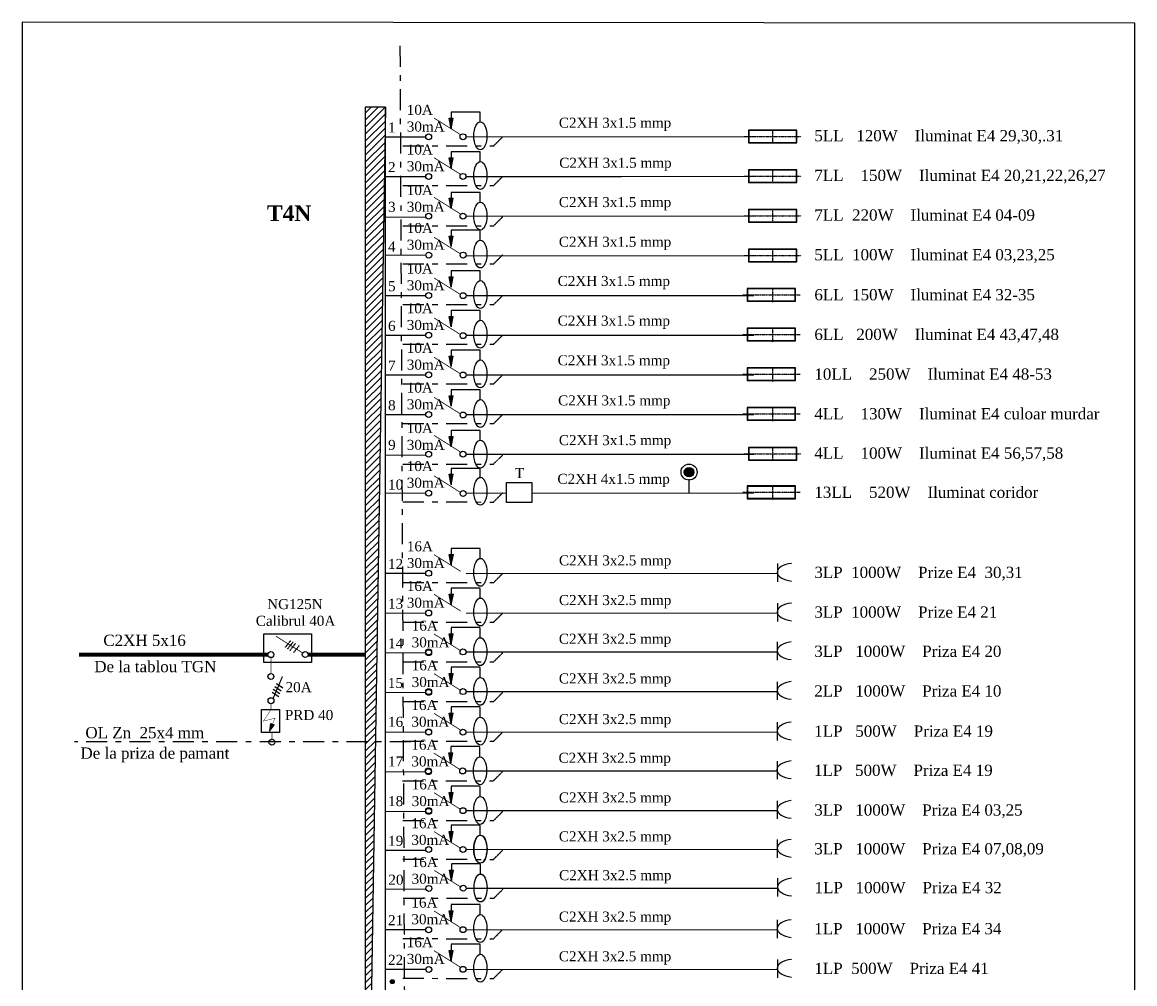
# Model space of a CAD drawing. Header units: inches. Extents: x -369701 to 85886, y 28217 to 66726.
# Drawn here: x 32363 to 46379, y 37118 to 49235 of the extents above; entities that cross this region are included whole.
import ezdxf

# ---------------------------------------------------------------- set-up
doc = ezdxf.new("R2010")
doc.units = ezdxf.units.IN
doc.header["$MEASUREMENT"] = 0
for name, pattern in [('DASHDOTX2', [50.8, 25.4, -12.7, 0, -12.7]), ('DOUBLE_DASHED', [1.093611, 0.529167, -0.211667, 0.141111, -0.211667]), ('VERDECKT2_S2', [0.135, 0.1, -0.035])]:
    doc.linetypes.add(name, pattern=pattern)
doc.layers.add('Circuite', color=7, linetype='Continuous', lineweight=25)
for name, color, linetype in [('circuite din UPS', 5, 'Continuous'), ('circuite iluminat normal', 7, 'Continuous'), ('ELECTRICAL', 7, 'Continuous')]:
    doc.layers.add(name, color=color, linetype=linetype)
doc.styles.get("Standard").update_dxf_attribs({"font": 'arial.ttf'})

msp = doc.modelspace()

# ---------------------------------------------------------------- hatches: boundary and pattern name
at = {"layer": 'Circuite'}
h = msp.add_hatch(dxfattribs=at)
h.set_pattern_fill('ANSI31', color=256, scale=500, style=0)
h.set_pattern_definition([(45, (-1698837.63, -1007902.38), (-44.1941738, 44.1941738), [])])
h.paths.add_polyline_path([(36685, 40165), (36814, 40165), (36941, 48165), (36685, 48165)])
h.paths.add_polyline_path([(36814, 40165), (36685, 40165), (36685, 32071)])
at = {"layer": 'Circuite', "linetype": 'Continuous'}
h = msp.add_hatch(color=256, dxfattribs=at)
h.paths.add_polyline_path([(37768, 47897), (37768, 48027), (37742, 48027)])
h.paths.add_polyline_path([(37794, 48027), (37768, 48027), (37768, 47897)])
h = msp.add_hatch(color=256, dxfattribs=at)
h.paths.add_polyline_path([(37768, 47897), (37768, 48027), (37742, 48027)])
h.paths.add_polyline_path([(37794, 48027), (37768, 48027), (37768, 47897)])
h = msp.add_hatch(color=256, dxfattribs=at)
h.paths.add_polyline_path([(37768, 47397), (37768, 47527), (37742, 47527)])
h.paths.add_polyline_path([(37794, 47527), (37768, 47527), (37768, 47397)])
h = msp.add_hatch(color=256, dxfattribs=at)
h.paths.add_polyline_path([(37768, 47397), (37768, 47527), (37742, 47527)])
h.paths.add_polyline_path([(37794, 47527), (37768, 47527), (37768, 47397)])
h = msp.add_hatch(color=256, dxfattribs=at)
h.paths.add_polyline_path([(37768, 46886), (37768, 47016), (37742, 47016)])
h.paths.add_polyline_path([(37794, 47016), (37768, 47016), (37768, 46886)])
h = msp.add_hatch(color=256, dxfattribs=at)
h.paths.add_polyline_path([(37768, 46886), (37768, 47016), (37742, 47016)])
h.paths.add_polyline_path([(37794, 47016), (37768, 47016), (37768, 46886)])
h = msp.add_hatch(color=256, dxfattribs=at)
h.paths.add_polyline_path([(37768, 46408), (37768, 46538), (37742, 46538)])
h.paths.add_polyline_path([(37794, 46538), (37768, 46538), (37768, 46408)])
h = msp.add_hatch(color=256, dxfattribs=at)
h.paths.add_polyline_path([(37768, 46408), (37768, 46538), (37742, 46538)])
h.paths.add_polyline_path([(37794, 46538), (37768, 46538), (37768, 46408)])
h = msp.add_hatch(color=256, dxfattribs=at)
h.paths.add_polyline_path([(37768, 45897), (37768, 46027), (37742, 46027)])
h.paths.add_polyline_path([(37794, 46027), (37768, 46027), (37768, 45897)])
h = msp.add_hatch(color=256, dxfattribs=at)
h.paths.add_polyline_path([(37768, 45897), (37768, 46027), (37742, 46027)])
h.paths.add_polyline_path([(37794, 46027), (37768, 46027), (37768, 45897)])
h = msp.add_hatch(color=256, dxfattribs=at)
h.paths.add_polyline_path([(37768, 45397), (37768, 45527), (37742, 45527)])
h.paths.add_polyline_path([(37794, 45527), (37768, 45527), (37768, 45397)])
h = msp.add_hatch(color=256, dxfattribs=at)
h.paths.add_polyline_path([(37768, 45397), (37768, 45527), (37742, 45527)])
h.paths.add_polyline_path([(37794, 45527), (37768, 45527), (37768, 45397)])
h = msp.add_hatch(color=256, dxfattribs=at)
h.paths.add_polyline_path([(37768, 44897), (37768, 45027), (37742, 45027)])
h.paths.add_polyline_path([(37794, 45027), (37768, 45027), (37768, 44897)])
h = msp.add_hatch(color=256, dxfattribs=at)
h.paths.add_polyline_path([(37768, 44897), (37768, 45027), (37742, 45027)])
h.paths.add_polyline_path([(37794, 45027), (37768, 45027), (37768, 44897)])
h = msp.add_hatch(color=256, dxfattribs=at)
h.paths.add_polyline_path([(37768, 44397), (37768, 44527), (37742, 44527)])
h.paths.add_polyline_path([(37794, 44527), (37768, 44527), (37768, 44397)])
h = msp.add_hatch(color=256, dxfattribs=at)
h.paths.add_polyline_path([(37768, 44397), (37768, 44527), (37742, 44527)])
h.paths.add_polyline_path([(37794, 44527), (37768, 44527), (37768, 44397)])
h = msp.add_hatch(color=256, dxfattribs=at)
h.paths.add_polyline_path([(37768, 43886), (37768, 44016), (37742, 44016)])
h.paths.add_polyline_path([(37794, 44016), (37768, 44016), (37768, 43886)])
h = msp.add_hatch(color=256, dxfattribs=at)
h.paths.add_polyline_path([(37768, 43886), (37768, 44016), (37742, 44016)])
h.paths.add_polyline_path([(37794, 44016), (37768, 44016), (37768, 43886)])
at = {"layer": 'Circuite'}
msp.add_hatch(color=256, dxfattribs=at).paths.add_polyline_path([(40824, 43566, 1), (40704, 43566, 1)])
at = {"layer": 'Circuite', "linetype": 'Continuous'}
h = msp.add_hatch(color=256, dxfattribs=at)
h.paths.add_polyline_path([(37768, 43408), (37768, 43538), (37742, 43538)])
h.paths.add_polyline_path([(37794, 43538), (37768, 43538), (37768, 43408)])
h = msp.add_hatch(color=256, dxfattribs=at)
h.paths.add_polyline_path([(37768, 43408), (37768, 43538), (37742, 43538)])
h.paths.add_polyline_path([(37794, 43538), (37768, 43538), (37768, 43408)])
h = msp.add_hatch(color=256, dxfattribs=at)
h.paths.add_polyline_path([(37769, 42397), (37769, 42527), (37742, 42527)])
h.paths.add_polyline_path([(37795, 42527), (37769, 42527), (37769, 42397)])
h = msp.add_hatch(color=256, dxfattribs=at)
h.paths.add_polyline_path([(37769, 42397), (37769, 42527), (37742, 42527)])
h.paths.add_polyline_path([(37795, 42527), (37769, 42527), (37769, 42397)])
h = msp.add_hatch(color=256, dxfattribs=at)
h.paths.add_polyline_path([(37769, 41897), (37769, 42027), (37742, 42027)])
h.paths.add_polyline_path([(37795, 42027), (37769, 42027), (37769, 41897)])
h = msp.add_hatch(color=256, dxfattribs=at)
h.paths.add_polyline_path([(37769, 41897), (37769, 42027), (37742, 42027)])
h.paths.add_polyline_path([(37795, 42027), (37769, 42027), (37769, 41897)])
h = msp.add_hatch(color=256, dxfattribs=at)
h.paths.add_polyline_path([(37768, 41397), (37768, 41527), (37741, 41527)])
h.paths.add_polyline_path([(37794, 41527), (37768, 41527), (37768, 41397)])
h = msp.add_hatch(color=256, dxfattribs=at)
h.paths.add_polyline_path([(37768, 40897), (37768, 41027), (37741, 41027)])
h.paths.add_polyline_path([(37794, 41027), (37768, 41027), (37768, 40897)])
h = msp.add_hatch(color=256, dxfattribs=at)
h.paths.add_polyline_path([(37768, 40397), (37768, 40527), (37742, 40527)])
h.paths.add_polyline_path([(37794, 40527), (37768, 40527), (37768, 40397)])
h = msp.add_hatch(color=256, dxfattribs=at)
h.paths.add_polyline_path([(35516, 40390), (35497, 40397), (35481, 40307)])
h.paths.add_polyline_path([(35536, 40381), (35516, 40390), (35481, 40307), (35481, 40303)])
h = msp.add_hatch(color=256, dxfattribs=at)
h.paths.add_polyline_path([(37764, 39897), (37764, 40027), (37738, 40027)])
h.paths.add_polyline_path([(37790, 40027), (37764, 40027), (37764, 39897)])
h = msp.add_hatch(color=256, dxfattribs=at)
h.paths.add_polyline_path([(37768, 39397), (37768, 39527), (37741, 39527)])
h.paths.add_polyline_path([(37794, 39527), (37768, 39527), (37768, 39397)])
h = msp.add_hatch(color=256, dxfattribs=at)
h.paths.add_polyline_path([(37768, 38908), (37768, 39038), (37741, 39038)])
h.paths.add_polyline_path([(37794, 39038), (37768, 39038), (37768, 38908)])
h = msp.add_hatch(color=256, dxfattribs=at)
h.paths.add_polyline_path([(37771, 38419), (37771, 38548), (37745, 38548)])
h.paths.add_polyline_path([(37797, 38548), (37771, 38548), (37771, 38419)])
h = msp.add_hatch(color=256, dxfattribs=at)
h.paths.add_polyline_path([(37768, 37908), (37768, 38038), (37742, 38038)])
h.paths.add_polyline_path([(37794, 38038), (37768, 38038), (37768, 37908)])
h = msp.add_hatch(color=256, dxfattribs=at)
h.paths.add_polyline_path([(37768, 37408), (37768, 37538), (37742, 37538)])
h.paths.add_polyline_path([(37794, 37538), (37768, 37538), (37768, 37408)])
h = msp.add_hatch(color=256, dxfattribs=at)
h.paths.add_polyline_path([(37768, 37408), (37768, 37538), (37742, 37538)])
h.paths.add_polyline_path([(37794, 37538), (37768, 37538), (37768, 37408)])
at = {"layer": 'circuite iluminat normal'}
h = msp.add_hatch(color=256, dxfattribs=at)
h.paths.add_polyline_path([(37016, 37122, 0.528515), (37048, 37147), (37022, 37135)])
h.paths.add_polyline_path([(37016, 37122), (37022, 37135), (37006, 37128, 0.127588)])
h.paths.add_polyline_path([(37006, 37128), (37048, 37147, 0.086363), (37046, 37155, 0.099878), (37041, 37163), (36999, 37145, 0.099878), (37001, 37135, 0.086363)])
h.paths.add_polyline_path([(36999, 37145), (37041, 37163, 0.664213)])
h = msp.add_hatch(color=256, dxfattribs=at)
h.paths.add_polyline_path([(37018, 37122, 0.528515), (37050, 37147), (37023, 37135)])
h.paths.add_polyline_path([(37018, 37122), (37023, 37135), (37008, 37128, 0.127588)])
h.paths.add_polyline_path([(37008, 37128), (37050, 37147, 0.086363), (37048, 37155, 0.099878), (37043, 37163), (37001, 37145, 0.099878), (37003, 37135, 0.086363)])
h.paths.add_polyline_path([(37001, 37145), (37043, 37163, 0.664213)])

# ---------------------------------------------------------------- linework, layer by layer
at = {"color": 1, "linetype": 'DASHDOTX2', "ltscale": 0.05}
for p, q in [((41455, 47795), (42178, 47795)), ((41817, 47883), (41817, 47706)), ((41817, 47383), (41817, 47206)), ((41455, 47295), (42178, 47295)), ((41817, 46883), (41817, 46706)), ((41455, 46795), (42178, 46795)), ((41455, 46295), (42178, 46295)), ((41817, 46383), (41817, 46206)), ((41817, 45879), (41817, 45702)), ((41440, 45801), (42163, 45801)), ((41440, 45301), (42163, 45301)), ((41817, 45379), (41817, 45202)), ((41817, 44879), (41817, 44702)), ((41440, 44801), (42163, 44801)), ((41440, 44301), (42163, 44301)), ((41817, 44379), (41817, 44202)), ((41817, 43883), (41817, 43706)), ((41455, 43795), (42178, 43795)), ((41440, 43311), (42163, 43311)), ((41817, 43390), (41817, 43213))]:
    msp.add_line(p, q, dxfattribs=at)
for points in [[(41512, 47715), (42122, 47715), (42122, 47875), (41512, 47875)], [(41517, 47720), (42117, 47720), (42117, 47870), (41517, 47870)], [(41512, 47215), (42122, 47215), (42122, 47375), (41512, 47375)], [(41517, 47220), (42117, 47220), (42117, 47370), (41517, 47370)], [(41512, 46715), (42122, 46715), (42122, 46875), (41512, 46875)], [(41517, 46720), (42117, 46720), (42117, 46870), (41517, 46870)], [(41512, 46215), (42122, 46215), (42122, 46375), (41512, 46375)], [(41517, 46220), (42117, 46220), (42117, 46370), (41517, 46370)], [(41497, 45721), (42107, 45721), (42107, 45881), (41497, 45881)], [(41502, 45726), (42102, 45726), (42102, 45876), (41502, 45876)], [(41497, 45221), (42107, 45221), (42107, 45381), (41497, 45381)], [(41502, 45226), (42102, 45226), (42102, 45376), (41502, 45376)], [(41497, 44721), (42107, 44721), (42107, 44881), (41497, 44881)], [(41502, 44726), (42102, 44726), (42102, 44876), (41502, 44876)], [(41497, 44221), (42107, 44221), (42107, 44381), (41497, 44381)], [(41502, 44226), (42102, 44226), (42102, 44376), (41502, 44376)], [(41512, 43715), (42122, 43715), (42122, 43875), (41512, 43875)], [(41517, 43720), (42117, 43720), (42117, 43870), (41517, 43870)], [(41497, 43231), (42107, 43231), (42107, 43391), (41497, 43391)], [(41502, 43236), (42102, 43236), (42102, 43386), (41502, 43386)]]:
    msp.add_lwpolyline(points, close=True)
at = {"layer": 'Circuite', "linetype": 'DOUBLE_DASHED', "ltscale": 500}
for p, q in [((37122, 48938), (37201, 31865)), ((37260, 40165), (33022, 40165))]:
    msp.add_line(p, q, dxfattribs=at)
at = {"layer": 'Circuite', "linetype": 'Continuous'}
for p, q in [((37768, 48102), (37768, 47897)), ((38132, 48102), (37768, 48102)), ((38132, 47981), (38132, 48101)), ((37742, 48027), (37794, 48027)), ((37768, 47897), (37742, 48027)), ((37742, 48027), (37794, 48027)), ((37768, 47897), (37794, 48027)), ((37768, 47897), (37794, 48027)), ((37742, 47527), (37794, 47527)), ((37768, 47397), (37742, 47527)), ((37742, 47527), (37794, 47527)), ((37768, 47602), (37768, 47397)), ((38132, 47602), (37768, 47602)), ((37768, 47397), (37794, 47527)), ((37768, 47397), (37794, 47527)), ((38132, 47481), (38132, 47601)), ((37742, 47016), (37794, 47016)), ((37768, 46886), (37742, 47016)), ((37742, 47016), (37794, 47016)), ((37768, 47091), (37768, 46886)), ((38132, 47091), (37768, 47091)), ((37768, 46886), (37794, 47016)), ((37768, 46886), (37794, 47016)), ((38132, 46970), (38132, 47090)), ((37742, 46538), (37794, 46538)), ((37768, 46408), (37742, 46538)), ((37742, 46538), (37794, 46538)), ((37768, 46613), (37768, 46407)), ((38132, 46613), (37768, 46613)), ((37768, 46408), (37794, 46538)), ((37768, 46408), (37794, 46538)), ((38132, 46491), (38132, 46612)), ((37742, 46027), (37794, 46027)), ((37768, 45897), (37742, 46027)), ((37742, 46027), (37794, 46027)), ((37768, 46102), (37768, 45897)), ((38132, 46102), (37768, 46102)), ((37768, 45897), (37794, 46027)), ((37768, 45897), (37794, 46027)), ((38132, 45981), (38132, 46101)), ((37768, 45602), (37768, 45397)), ((38132, 45602), (37768, 45602)), ((38132, 45481), (38132, 45601)), ((37742, 45527), (37794, 45527)), ((37768, 45397), (37742, 45527)), ((37742, 45527), (37794, 45527)), ((37768, 45397), (37794, 45527)), ((37768, 45397), (37794, 45527)), ((37742, 45027), (37794, 45027)), ((37768, 44897), (37742, 45027)), ((37742, 45027), (37794, 45027)), ((37768, 45102), (37768, 44897)), ((38132, 45102), (37768, 45102)), ((37768, 44897), (37794, 45027)), ((37768, 44897), (37794, 45027)), ((38132, 44981), (38132, 45101)), ((37768, 44602), (37768, 44397)), ((38132, 44602), (37768, 44602)), ((38132, 44481), (38132, 44601)), ((37742, 44527), (37794, 44527)), ((37768, 44397), (37742, 44527)), ((37742, 44527), (37794, 44527)), ((37768, 44397), (37794, 44527)), ((37768, 44397), (37794, 44527)), ((37742, 44016), (37794, 44016)), ((37768, 43886), (37742, 44016)), ((37742, 44016), (37794, 44016)), ((37768, 44091), (37768, 43886)), ((38132, 44091), (37768, 44091)), ((37768, 43886), (37794, 44016)), ((37768, 43886), (37794, 44016)), ((38132, 43970), (38132, 44090)), ((37768, 43613), (37768, 43407)), ((38132, 43613), (37768, 43613)), ((38132, 43491), (38132, 43612)), ((38132, 43491), (38132, 43612)), ((37742, 43538), (37794, 43538)), ((37768, 43408), (37742, 43538)), ((37742, 43538), (37794, 43538)), ((37768, 43408), (37794, 43538)), ((37768, 43408), (37794, 43538)), ((37742, 42527), (37795, 42527)), ((37769, 42397), (37742, 42527)), ((37742, 42527), (37795, 42527)), ((37769, 42602), (37769, 42397)), ((38133, 42602), (37769, 42602)), ((37769, 42397), (37795, 42527)), ((37769, 42397), (37795, 42527)), ((38133, 42481), (38133, 42601)), ((37769, 42102), (37769, 41897)), ((38133, 42102), (37769, 42102)), ((38133, 41981), (38133, 42101)), ((37742, 42027), (37795, 42027)), ((37769, 41897), (37742, 42027)), ((37742, 42027), (37795, 42027)), ((37769, 41897), (37795, 42027)), ((37769, 41897), (37795, 42027)), ((37768, 41397), (37741, 41527)), ((37741, 41527), (37794, 41527)), ((38132, 41607), (37768, 41607)), ((37768, 41602), (37768, 41397)), ((37768, 41397), (37794, 41527)), ((38132, 41481), (38132, 41601)), ((38132, 41107), (37768, 41107)), ((37768, 41102), (37768, 40897)), ((38132, 40981), (38132, 41101)), ((37768, 40897), (37741, 41027)), ((37741, 41027), (37794, 41027)), ((37768, 40897), (37794, 41027)), ((35513, 40792), (35594, 40737)), ((35526, 40830), (35608, 40776)), ((35545, 40863), (35627, 40809)), ((35565, 40902), (35646, 40848)), ((37768, 40397), (37742, 40527)), ((37742, 40527), (37794, 40527)), ((38132, 40607), (37768, 40607)), ((37768, 40602), (37768, 40397)), ((37768, 40397), (37794, 40527)), ((38132, 40481), (38132, 40601)), ((35480, 40302), (35536, 40381)), ((35481, 40302), (35497, 40397)), ((35497, 40397), (35536, 40381)), ((38128, 40107), (37764, 40107)), ((37764, 40102), (37764, 39897)), ((38128, 39981), (38128, 40101)), ((37764, 39897), (37738, 40027)), ((37738, 40027), (37790, 40027)), ((37764, 39897), (37790, 40027)), ((37768, 39397), (37741, 39527)), ((37741, 39527), (37794, 39527)), ((38132, 39607), (37768, 39607)), ((37768, 39602), (37768, 39397)), ((37768, 39397), (37794, 39527)), ((38132, 39481), (38132, 39601)), ((38132, 39118), (37768, 39118)), ((37768, 39113), (37768, 38907)), ((38132, 38991), (38132, 39112)), ((37768, 38908), (37741, 39038)), ((37741, 39038), (37794, 39038)), ((37768, 38908), (37794, 39038)), ((37771, 38419), (37745, 38548)), ((37745, 38548), (37797, 38548)), ((38135, 38628), (37771, 38628)), ((37771, 38624), (37771, 38418)), ((37771, 38419), (37797, 38548)), ((38135, 38502), (38135, 38623)), ((37768, 37908), (37742, 38038)), ((37742, 38038), (37794, 38038)), ((38132, 38118), (37768, 38118)), ((37768, 38113), (37768, 37907)), ((37768, 37908), (37794, 38038)), ((38132, 37991), (38132, 38112)), ((38132, 37618), (37768, 37618)), ((37768, 37613), (37768, 37407)), ((38132, 37491), (38132, 37612)), ((37742, 37538), (37794, 37538)), ((37768, 37408), (37742, 37538)), ((37742, 37538), (37794, 37538)), ((37768, 37408), (37794, 37538)), ((37768, 37408), (37794, 37538))]:
    msp.add_line(p, q, dxfattribs=at)
for points in [[(46379, 28226), (46379, 49224), (32364, 49235), (32363, 28226)], [(35407, 41527), (36007, 41527), (36007, 41168), (35407, 41168)], [(35379, 40575), (35605, 40575), (35605, 40283), (35379, 40283)]]:
    msp.add_lwpolyline(points, close=True, dxfattribs=at)
at = {"layer": 'Circuite'}
msp.add_lwpolyline([(36941, 48165), (36685, 48165), (36685, 32071), (36941, 32071)], close=True, dxfattribs=at)
at = {"layer": 'Circuite', "linetype": 'Continuous', "flags": 128}
for points, const_width in [([(35497, 41233), (35497, 41027)], 10.1), ([(35524, 40714), (35642, 40991)], 15), ([(35497, 40648), (35497, 40575)], 10.1), ([(35490, 40563), (35402, 40428), (35547, 40464), (35490, 40326), (35490, 40326)], 5.06), ([(35509, 40283), (35509, 40197)], 10.1)]:
    msp.add_lwpolyline(points, dxfattribs=dict(at, const_width=const_width))
at = {"layer": 'Circuite'}
for radius in [101, 59.9]:
    msp.add_circle((40764, 43566), radius, dxfattribs=at)
at = {"layer": 'Circuite', "linetype": 'Continuous'}
for centre in [(35496, 40990), (35497, 40685), (35509, 40162)]:
    msp.add_circle(centre, 37.2, dxfattribs=at)
for centre in [(38135, 47803), (38135, 47303), (38135, 46792), (38135, 46314), (38135, 45803), (38135, 45303), (38135, 44803), (38135, 44303), (38135, 43792), (38135, 43324), (38135, 42303), (38135, 41803), (38134, 41303), (38134, 40803), (38135, 40303), (38131, 39803), (38134, 39303), (38134, 38814), (38137, 38814), (38137, 38325), (38135, 37814), (38135, 37314)]:
    msp.add_ellipse(centre, major_axis=(0, 176), ratio=0.466655, dxfattribs=at)
at = {"layer": 'circuite din UPS'}
msp.add_line((36941, 48165), (36685, 32071), dxfattribs=at)
at = {"layer": 'circuite iluminat normal', "linetype": 'VERDECKT2_S2', "ltscale": 2000, "const_width": 15}
msp.add_lwpolyline([(40763, 43301, 0.001415), (40763, 43478)], format="xyb", dxfattribs=at)
at = {"layer": 'circuite iluminat normal'}
msp.add_lwpolyline([(38464, 43436), (38785, 43436), (38785, 43182), (38464, 43182)], close=True, dxfattribs=at)
for centre in [(37024, 37145), (37026, 37145)]:
    msp.add_circle(centre, 24.8, dxfattribs=at)
at = {"layer": 'ELECTRICAL', "linetype": 'DOUBLE_DASHED', "ltscale": 500}
for p, q in [((37159, 47679), (38302, 47678)), ((37159, 47179), (38302, 47178)), ((37159, 46668), (38302, 46668)), ((37159, 46190), (38302, 46189)), ((37159, 45679), (38302, 45678)), ((37159, 45179), (38302, 45178)), ((37158, 44679), (38150, 44679)), ((37159, 44679), (38302, 44678)), ((37159, 44179), (38302, 44178)), ((37159, 43668), (38302, 43668)), ((37159, 43190), (38302, 43189)), ((37159, 42176), (38303, 42176)), ((37159, 41676), (38303, 41676)), ((37159, 41176), (38302, 41176)), ((37159, 40676), (38302, 40676)), ((37159, 40176), (38302, 40176)), ((37155, 39676), (38299, 39676)), ((37159, 39176), (38302, 39176)), ((37159, 38687), (38302, 38686)), ((37162, 38198), (38305, 38197)), ((37159, 37687), (38302, 37686)), ((37159, 37187), (38302, 37186))]:
    msp.add_line(p, q, dxfattribs=at)
at = {"layer": 'ELECTRICAL', "linetype": 'DOUBLE_DASHED'}
for p, q in [((38302, 47678), (38416, 47792)), ((38302, 47178), (38416, 47292)), ((38302, 46668), (38416, 46781)), ((38302, 46189), (38416, 46303)), ((38302, 45678), (38416, 45792)), ((38302, 45178), (38416, 45292)), ((38302, 44678), (38416, 44792)), ((38302, 44178), (38416, 44292)), ((38302, 43668), (38416, 43781)), ((38302, 43189), (38416, 43303)), ((38303, 42176), (38416, 42289)), ((38303, 41676), (38416, 41789)), ((35678, 41357), (35747, 41444)), ((35708, 41339), (35777, 41426)), ((35738, 41319), (35807, 41406)), ((35784, 41292), (35853, 41379)), ((38302, 41176), (38416, 41289)), ((38302, 41176), (38416, 41289)), ((38302, 40676), (38416, 40789)), ((38302, 40676), (38416, 40789)), ((38302, 40176), (38415, 40289)), ((38299, 39676), (38412, 39789)), ((38299, 39676), (38412, 39789)), ((38302, 39176), (38416, 39289)), ((38302, 39176), (38416, 39289)), ((38302, 38686), (38416, 38800)), ((38302, 38686), (38416, 38800)), ((38305, 38197), (38419, 38311)), ((38305, 38197), (38419, 38311)), ((38302, 37686), (38415, 37800)), ((38302, 37186), (38416, 37300))]:
    msp.add_line(p, q, dxfattribs=at)
at = {"layer": 'ELECTRICAL', "color": 7, "linetype": 'Continuous'}
for p, q in [((41877, 42414), (41877, 42183)), ((41877, 41914), (41877, 41683)), ((41876, 41425), (41876, 41195)), ((41876, 40925), (41876, 40695)), ((41876, 40414), (41876, 40183)), ((41873, 39925), (41873, 39695)), ((41876, 39425), (41876, 39195)), ((41876, 38936), (41876, 38705)), ((41880, 38447), (41880, 38216)), ((41876, 37925), (41876, 37694)), ((41877, 37425), (41877, 37194))]:
    msp.add_line(p, q, dxfattribs=at)
at = {"layer": 'ELECTRICAL', "linetype": 'Continuous'}
msp.add_line((35459, 41266), (35459, 41266), dxfattribs=at)
at = {"layer": 'ELECTRICAL', "linetype": 'Continuous', "flags": 128}
for points, const_width in [([(37887, 47817), (37551, 48028)], 10.1), ([(37887, 47817), (37551, 48028)], 10.1), ([(36939, 47789), (37447, 47789)], 15.2), ([(36939, 47789), (37447, 47789)], 15.2), ([(36939, 47789), (37447, 47789)], 15.2), ([(36939, 47789), (37447, 47789)], 15.2), ([(37952, 47791), (41582, 47791)], 15.2), ([(37886, 47317), (37551, 47528)], 10.1), ([(37886, 47317), (37551, 47528)], 10.1), ([(36939, 47289), (37447, 47289)], 15.2), ([(37952, 47291), (41582, 47291)], 15.2), ([(37954, 47287), (39915, 47287)], 15.2), ([(37886, 46818), (37551, 47029)], 10.1), ([(37886, 46818), (37551, 47029)], 10.1), ([(36939, 46779), (37447, 46779)], 15.2), ([(37952, 46791), (41582, 46791)], 15.2), ([(38694, 46791), (41582, 46791)], 15.2), ([(37887, 46314), (37551, 46525)], 10.1), ([(37887, 46314), (37551, 46525)], 10.1), ([(36939, 46300), (37447, 46300)], 15.2), ([(37952, 46291), (41582, 46291)], 15.2), ([(38695, 46291), (41582, 46291)], 15.2), ([(37887, 45802), (37551, 46013)], 10.1), ([(37887, 45802), (37551, 46013)], 10.1), ([(36939, 45789), (37447, 45789)], 15.2), ([(37952, 45790), (41582, 45790)], 15.2), ([(38694, 45790), (41582, 45790)], 15.2), ([(37887, 45297), (37552, 45508)], 10.1), ([(37887, 45297), (37552, 45508)], 10.1), ([(36939, 45289), (37447, 45289)], 15.2), ([(37952, 45290), (41582, 45290)], 15.2), ([(38694, 45290), (41582, 45290)], 15.2), ([(37887, 44802), (37551, 45013)], 10.1), ([(37887, 44802), (37551, 45013)], 10.1), ([(36939, 44789), (37447, 44789)], 15.2), ([(37952, 44790), (41582, 44790)], 15.2), ([(38694, 44790), (41582, 44790)], 15.2), ([(37887, 44297), (37552, 44508)], 10.1), ([(37887, 44297), (37552, 44508)], 10.1), ([(36939, 44289), (37447, 44289)], 15.2), ([(37952, 44290), (41582, 44290)], 15.2), ([(38694, 44290), (41582, 44290)], 15.2), ([(37886, 43818), (37551, 44029)], 10.1), ([(37886, 43818), (37551, 44029)], 10.1), ([(36939, 43779), (37447, 43779)], 15.2), ([(37952, 43791), (41582, 43791)], 15.2), ([(38694, 43791), (41582, 43791)], 15.2), ([(37887, 43308), (37552, 43519)], 10.1), ([(37887, 43308), (37552, 43519)], 10.1), ([(37952, 43301), (38464, 43301)], 15.2), ([(38785, 43301), (41582, 43301)], 15.2), ([(38785, 43301), (41582, 43301)], 15.2), ([(36939, 43300), (37447, 43300)], 15.2), ([(36939, 43300), (37447, 43300)], 15.2), ([(37887, 42315), (37551, 42526)], 10.1), ([(37887, 42315), (37551, 42526)], 10.1), ([(37887, 42315), (37551, 42526)], 10.1), ([(36939, 42289), (37447, 42289)], 15.2), ([(36939, 42289), (37448, 42289)], 15.2), ([(37955, 42288), (41877, 42288)], 15.2), ([(37887, 41815), (37551, 42026)], 10.1), ([(37887, 41815), (37551, 42026)], 10.1), ([(37887, 41815), (37551, 42026)], 10.1), ([(36939, 41789), (37447, 41789)], 15.2), ([(36939, 41789), (37448, 41789)], 15.2), ([(37955, 41788), (41877, 41788)], 15.2), ([(35896, 41287), (35560, 41498)], 10.1), ([(37886, 41315), (37551, 41526)], 10.1), ([(37886, 41315), (37551, 41526)], 10.1), ([(37886, 41315), (37551, 41526)], 10.1), ([(35458, 41266), (33078, 41266)], 50.6), ([(35964, 41266), (36695, 41266)], 50.6), ([(36939, 41289), (37447, 41289)], 15.2), ([(36938, 41289), (37447, 41289)], 15.2), ([(37954, 41299), (41876, 41299)], 15.2), ([(37886, 40815), (37551, 41026)], 10.1), ([(37886, 40815), (37551, 41026)], 10.1), ([(37886, 40815), (37551, 41026)], 10.1), ([(36939, 40789), (37447, 40789)], 15.2), ([(36938, 40789), (37447, 40789)], 15.2), ([(37954, 40799), (41876, 40799)], 15.2), ([(37886, 40315), (37551, 40526)], 10.1), ([(37886, 40315), (37551, 40526)], 10.1), ([(37886, 40315), (37551, 40526)], 10.1), ([(36939, 40289), (37447, 40289)], 15.2), ([(36939, 40289), (37447, 40289)], 15.2), ([(36939, 40289), (37447, 40289)], 15.2), ([(36939, 40289), (37447, 40289)], 15.2), ([(37954, 40288), (41876, 40288)], 15.2), ([(37883, 39815), (37547, 40026)], 10.1), ([(37883, 39815), (37547, 40026)], 10.1), ([(37883, 39815), (37547, 40026)], 10.1), ([(37951, 39799), (41873, 39799)], 15.2), ([(36936, 39789), (37444, 39789)], 15.2), ([(36935, 39789), (37443, 39789)], 15.2), ([(37886, 39315), (37551, 39526)], 10.1), ([(37886, 39315), (37551, 39526)], 10.1), ([(37886, 39315), (37551, 39526)], 10.1), ([(36939, 39289), (37447, 39289)], 15.2), ([(36938, 39289), (37447, 39289)], 15.2), ([(37954, 39299), (41876, 39299)], 15.2), ([(37886, 38825), (37551, 39036)], 10.1), ([(37886, 38825), (37551, 39036)], 10.1), ([(37886, 38825), (37551, 39036)], 10.1), ([(36938, 38800), (37447, 38800)], 15.2), ([(37954, 38810), (41876, 38810)], 15.2), ([(37889, 38336), (37554, 38547)], 10.1), ([(37889, 38336), (37554, 38547)], 10.1), ([(37889, 38336), (37554, 38547)], 10.1), ([(36942, 38311), (37450, 38311)], 15.2), ([(37957, 38320), (41880, 38320)], 15.2), ([(37886, 37825), (37551, 38036)], 10.1), ([(37886, 37825), (37551, 38036)], 10.1), ([(37886, 37825), (37551, 38036)], 10.1), ([(36939, 37800), (37447, 37800)], 15.2), ([(36939, 37800), (37447, 37800)], 15.2), ([(36939, 37800), (37447, 37800)], 15.2), ([(37954, 37798), (41876, 37798)], 15.2), ([(37887, 37325), (37551, 37536)], 10.1), ([(37887, 37325), (37551, 37536)], 10.1), ([(37887, 37325), (37551, 37536)], 10.1), ([(36939, 37300), (37448, 37300)], 15.2), ([(37955, 37298), (41877, 37298)], 15.2)]:
    msp.add_lwpolyline(points, dxfattribs=dict(at, const_width=const_width))
at = {"layer": 'ELECTRICAL', "linetype": 'Continuous'}
for centre in [(37484, 47791), (37484, 47791), (37916, 47792), (37484, 47291), (37484, 47291), (37916, 47292), (37484, 46791), (37484, 46791), (37916, 46792), (37485, 46300), (37917, 46301), (37484, 45791), (37917, 45789), (37484, 45291), (37917, 45285), (37484, 44791), (37917, 44789), (37484, 44291), (37917, 44285), (37484, 43791), (37484, 43791), (37916, 43792), (37484, 43301), (37484, 43301), (37917, 43296), (37484, 42291), (37484, 41791), (35496, 41266), (35928, 41267), (37484, 41299), (37484, 41291), (37916, 41300), (37484, 40799), (37484, 40791), (37916, 40800), (37484, 40291), (37484, 40288), (37916, 40289), (37480, 39799), (37481, 39791), (37912, 39800), (37484, 39299), (37484, 39291), (37916, 39300), (37484, 38810), (37916, 38811), (37487, 38320), (37919, 38322), (37484, 37798), (37916, 37800), (37485, 37298), (37916, 37300), (37916, 37300)]:
    msp.add_circle(centre, 37.2, dxfattribs=at)
at = {"layer": 'ELECTRICAL', "color": 7, "linetype": 'Continuous'}
for centre in [(42111, 42304), (42111, 41804), (42110, 41315), (42110, 40815), (42110, 40304), (42107, 39815), (42110, 39315), (42110, 38826), (42114, 38337), (42110, 37814), (42111, 37314)]:
    msp.add_ellipse(centre, major_axis=(-236, 0), ratio=0.487665, start_param=-1.324285, end_param=1.324285, dxfattribs=at)

# ---------------------------------------------------------------- texts
at = {"layer": 'Circuite', "linetype": 'Continuous', "attachment_point": 1}
for s, insert, char_height, width in [('{\\fTimes New Roman|b0|i0|c0|p18;10A\\P30mA}', (37208, 48194), 126.25, 407.03), ('{\\fTimes New Roman|b0|i0|c0|p18;10A\\P30mA}', (37208, 47694), 126.25, 407.03), ('{\\fTimes New Roman|b0|i0|c0|p18;10A\\P30mA}', (37208, 47183), 126.25, 407.03), ('{\\fTimes New Roman|b0|i0|c0|p18;10A\\P30mA}', (37208, 46705), 126.25, 407.03), ('{\\fTimes New Roman|b0|i0|c0|p18;10A\\P30mA}', (37208, 46194), 126.25, 407.03), ('{\\fTimes New Roman|b0|i0|c0|p18;10A\\P30mA}', (37208, 45694), 126.25, 407.03), ('{\\fTimes New Roman|b0|i0|c0|p18;10A\\P30mA}', (37208, 45194), 126.25, 407.03), ('{\\fTimes New Roman|b0|i0|c0|p18;10A\\P30mA}', (37208, 44694), 126.25, 407.03), ('{\\fTimes New Roman|b0|i0|c0|p18;10A\\P30mA}', (37208, 44183), 126.25, 407.03), ('{\\fTimes New Roman|b0|i0|c0|p18;10A\\P30mA}', (37208, 43705), 126.25, 407.03), ('{\\fTimes New Roman|b0|i0|c0|p18;  T}', (38475, 43616), 126.25, 407.03), ('{\\fTimes New Roman|b0|i0|c0|p18;16A\\P30mA}', (37209, 42694), 126.25, 407.03), ('{\\fTimes New Roman|b0|i0|c0|p18;16A\\P30mA}', (37209, 42194), 126.25, 407.03), ('{\\fTimes New Roman|b0|i0|c0|p18;16A\\P30mA}', (37270, 41694), 126.25, 407.03), ('{\\fTimes New Roman|b0|i0|c0|p18;16A\\P30mA}', (37270, 41194), 126.25, 407.03), ('{\\fTimes New Roman|b0|i0|c0|p18;16A\\P30mA}', (37266, 40694), 126.25, 407.03), ('{\\fTimes New Roman|b0|i0|c0|p18;PRD 40}', (35672, 40568), 126.38, 1127.52), ('{\\fTimes New Roman|b0|i0|c0|p18;16A\\P30mA}', (37266, 40194), 126.25, 407.03), ('{\\fTimes New Roman|b0|i0|c0|p18;16A\\P30mA}', (37270, 39694), 126.25, 407.03), ('{\\fTimes New Roman|b0|i0|c0|p18;16A\\P30mA}', (37266, 39205), 126.25, 407.03), ('{\\fTimes New Roman|b0|i0|c0|p18;16A\\P30mA}', (37269, 38715), 126.25, 407.03), ('{\\fTimes New Roman|b0|i0|c0|p18;16A\\P30mA}', (37266, 38205), 126.25, 407.03), ('{\\fTimes New Roman|b0|i0|c0|p18;16A\\P30mA}', (37208, 37705), 126.25, 407.03)]:
    msp.add_mtext(s, dxfattribs=dict(at, insert=insert, char_height=char_height, width=width))
at = {"layer": 'ELECTRICAL', "linetype": 'Continuous', "attachment_point": 1}
for s, insert, char_height, width in [('{\\fTimes New Roman|b0|i0|c0|p18;1}', (36972, 47972), 126.38, 407.44), ('{\\fTimes New Roman|b0|i0|c0|p18;2}', (36972, 47472), 126.38, 407.44), ('{\\fTimes New Roman|b0|i0|c0|p18;3}', (36972, 46972), 126.38, 407.44), ('{\\fTimes New Roman|b1|i0|c0|p18;T4N}', (35445, 46926), 196.58, 477.25), ('{\\fTimes New Roman|b0|i0|c0|p18;4}', (36972, 46472), 126.38, 407.44), ('{\\fTimes New Roman|b0|i0|c0|p18;5}', (36972, 45972), 126.38, 407.44), ('{\\fTimes New Roman|b0|i0|c0|p18;6}', (36972, 45472), 126.38, 407.44), ('{\\fTimes New Roman|b0|i0|c0|p18;7}', (36972, 44972), 126.38, 407.44), ('{\\fTimes New Roman|b0|i0|c0|p18;8}', (36972, 44472), 126.38, 407.44), ('{\\fTimes New Roman|b0|i0|c0|p18;9}', (36972, 43972), 126.38, 407.44), ('{\\fTimes New Roman|b0|i0|c0|p18;10}', (36972, 43472), 126.38, 407.44), ('{\\fTimes New Roman|b0|i0|c0|p18;12}', (36972, 42472), 126.38, 407.44), ('{\\fTimes New Roman|b0|i0|c0|p18;   NG125N\\PCalibrul 40A}', (35306, 41966), 126.38, 1443.2), ('{\\fTimes New Roman|b0|i0|c0|p18;13}', (36972, 41972), 126.38, 407.44), ('{\\fTimes New Roman|b0|i0|c0|p18;14}', (36972, 41472), 126.38, 407.44), ('{\\fTimes New Roman|b0|i0|c0|p18;         De la tablou TGN\\P                         }', (32790, 41186), 141.54, 3139.93), ('{\\fTimes New Roman|b0|i0|c0|p18;15}', (36969, 40972), 126.38, 407.44), ('{\\fTimes New Roman|b0|i0|c0|p18;20A}', (35681, 40919), 126.38, 407.44), ('{\\fTimes New Roman|b0|i0|c0|p18;16}', (36972, 40483), 126.38, 407.44), ('{\\fTimes New Roman|b0|i0|c0|p18;De la priza de pamant}', (33097, 40096), 141.54, 3139.93), ('{\\fTimes New Roman|b0|i0|c0|p18;17}', (36972, 39983), 126.38, 407.44), ('{\\fTimes New Roman|b0|i0|c0|p18;18}', (36972, 39483), 126.38, 407.44), ('{\\fTimes New Roman|b0|i0|c0|p18;19}', (36973, 38983), 126.38, 407.44), ('{\\fTimes New Roman|b0|i0|c0|p18;20}', (36976, 38493), 126.38, 407.44), ('{\\fTimes New Roman|b0|i0|c0|p18;21}', (36972, 37983), 126.38, 407.44), ('{\\fTimes New Roman|b0|i0|c0|p18;22}', (36972, 37483), 126.38, 407.44)]:
    msp.add_mtext(s, dxfattribs=dict(at, insert=insert, char_height=char_height, width=width))
at = {"layer": 'ELECTRICAL', "linetype": 'DOUBLE_DASHED', "attachment_point": 1}
for s, insert, char_height, width in [('{\\fTimes New Roman|b0|i0|c0|p18;C2XH 3x1.5 mmp}', (39124, 48032), 126.38, 2813.98), ('{\\fTimes New Roman|b0|i0|c0|p18;5LL   120W    Iluminat E4 29,30,.31}', (42343, 47876), 141.54, 8555.18), ('{\\fTimes New Roman|b0|i0|c0|p18;C2XH 3x1.5 mmp}', (39129, 47527), 126.38, 2813.98), ('{\\fTimes New Roman|b0|i0|c0|p18;7LL    150W    Iluminat E4 20,21,22,26,27}', (42343, 47376), 141.54, 8555.18), ('{\\fTimes New Roman|b0|i0|c0|p18;C2XH 3x1.5 mmp}', (39124, 47032), 126.38, 2813.98), ('{\\fTimes New Roman|b0|i0|c0|p18;7LL  220W    Iluminat E4 04-09}', (42343, 46876), 141.54, 8555.18), ('{\\fTimes New Roman|b0|i0|c0|p18;C2XH 3x1.5 mmp}', (39124, 46532), 126.38, 2813.98), ('{\\fTimes New Roman|b0|i0|c0|p18;5LL  100W    Iluminat E4 03,23,25}', (42343, 46376), 141.54, 8555.18), ('{\\fTimes New Roman|b0|i0|c0|p18;C2XH 3x1.5 mmp}', (39109, 46038), 126.38, 2813.98), ('{\\fTimes New Roman|b0|i0|c0|p18;6LL  150W    Iluminat E4 32-35}', (42343, 45872), 141.54, 8555.18), ('{\\fTimes New Roman|b0|i0|c0|p18;C2XH 3x1.5 mmp}', (39109, 45538), 126.38, 2813.98), ('\\pxt18,19;{\\fTimes New Roman|b0|i0|c0|p18;6LL   200W    Iluminat E4 43,47,48}', (42343, 45372), 141.54, 8555.18), ('{\\fTimes New Roman|b0|i0|c0|p18;C2XH 3x1.5 mmp}', (39109, 45038), 126.38, 2813.98), ('{\\fTimes New Roman|b0|i0|c0|p18;10LL    250W    Iluminat E4 48-53}', (42343, 44872), 141.54, 8555.18), ('{\\fTimes New Roman|b0|i0|c0|p18;C2XH 3x1.5 mmp}', (39114, 44533), 126.38, 2813.98), ('{\\fTimes New Roman|b0|i0|c0|p18;4LL    130W    Iluminat E4 culoar murdar}', (42343, 44372), 141.54, 8555.18), ('{\\fTimes New Roman|b0|i0|c0|p18;C2XH 3x1.5 mmp}', (39124, 44032), 126.38, 2813.98), ('{\\fTimes New Roman|b0|i0|c0|p18;4LL    100W    Iluminat E4 56,57,58}', (42343, 43876), 141.54, 8555.18), ('{\\fTimes New Roman|b0|i0|c0|p18;C2XH 4x1.5 mmp}', (39106, 43544), 126.38, 2813.98), ('{\\fTimes New Roman|b0|i0|c0|p18;13LL    520W    Iluminat coridor}', (42343, 43383), 141.54, 8555.18), ('{\\fTimes New Roman|b0|i0|c0|p18;C2XH 3x2.5 mmp}', (39125, 42517), 126.38, 2813.98), ('{\\fTimes New Roman|b0|i0|c0|p18;3LP  1000W    Prize E4  30,31}', (42343, 42373), 141.54, 8555.18), ('{\\fTimes New Roman|b0|i0|c0|p18;C2XH 3x2.5 mmp}', (39125, 42017), 126.38, 2813.98), ('{\\fTimes New Roman|b0|i0|c0|p18;3LP  1000W    Prize E4 21}', (42343, 41873), 141.54, 8555.18), ('{\\fTimes New Roman|b0|i0|c0|p18;    C2XH 5x16}', (33171, 41517), 141.54, 2813.98), ('{\\fTimes New Roman|b0|i0|c0|p18;C2XH 3x2.5 mmp}', (39124, 41529), 126.38, 2813.98), ('{\\fTimes New Roman|b0|i0|c0|p18;3LP   1000W    Priza E4 20}', (42342, 41379), 141.54, 8555.18), ('{\\fTimes New Roman|b0|i0|c0|p18;C2XH 3x2.5 mmp}', (39124, 41029), 126.38, 2813.98), ('{\\fTimes New Roman|b0|i0|c0|p18;2LP   1000W    Priza E4 10}', (42342, 40879), 141.54, 8555.18), ('{\\fTimes New Roman|b0|i0|c0|p18;C2XH 3x2.5 mmp}', (39124, 40517), 126.38, 2813.98), ('{\\fTimes New Roman|b0|i0|c0|p18;1LP   500W    Priza E4 19}', (42342, 40373), 141.54, 8555.18), ('{\\fTimes New Roman|b0|i0|c0|p18;OL Zn  25x4 mm}', (33159, 40353), 141.54, 1941.33), ('{\\fTimes New Roman|b0|i0|c0|p18;C2XH 3x2.5 mmp}', (39120, 40029), 126.38, 2813.98), ('{\\fTimes New Roman|b0|i0|c0|p18;1LP   500W    Priza E4 19}', (42339, 39879), 141.54, 8555.18), ('{\\fTimes New Roman|b0|i0|c0|p18;C2XH 3x2.5 mmp}', (39124, 39529), 126.38, 2813.98), ('{\\fTimes New Roman|b0|i0|c0|p18;3LP   1000W    Priza E4 03,25}', (42342, 39379), 141.54, 8555.18), ('{\\fTimes New Roman|b0|i0|c0|p18;C2XH 3x2.5 mmp}', (39124, 39039), 126.38, 2813.98), ('{\\fTimes New Roman|b0|i0|c0|p18;3LP   1000W    Priza E4 07,08,09}', (42342, 38890), 141.54, 8555.18), ('{\\fTimes New Roman|b0|i0|c0|p18;C2XH 3x2.5 mmp}', (39127, 38550), 126.38, 2813.98), ('{\\fTimes New Roman|b0|i0|c0|p18;1LP   1000W    Priza E4 32}', (42346, 38401), 141.54, 8555.18), ('{\\fTimes New Roman|b0|i0|c0|p18;C2XH 3x2.5 mmp}', (39124, 38028), 126.38, 2813.98), ('{\\fTimes New Roman|b0|i0|c0|p18;1LP   1000W    Priza E4 34}', (42342, 37883), 141.54, 8555.18), ('{\\fTimes New Roman|b0|i0|c0|p18;C2XH 3x2.5 mmp}', (39124, 37528), 126.38, 2813.98), ('{\\fTimes New Roman|b0|i0|c0|p18;1LP  500W    Priza E4 41}', (42343, 37383), 141.54, 8555.18)]:
    msp.add_mtext(s, dxfattribs=dict(at, insert=insert, char_height=char_height, width=width))

doc.saveas('drawing.dxf')
